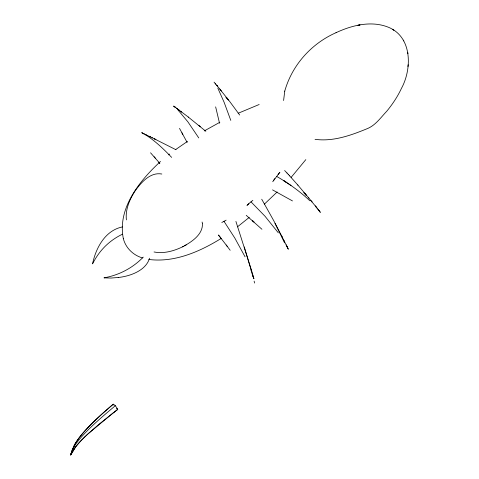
<?xml version="1.0" encoding="UTF-8"?>
<svg xmlns="http://www.w3.org/2000/svg" width="479" height="479" viewBox="0 0 479 479"><rect width="100%" height="100%" fill="white"/><g stroke="black" fill="none" stroke-linecap="round" stroke-linejoin="round"><path stroke-width="0.72" d="M315.05 139.323C333.33 141.85 351.358 135.216 367.998 128.342C375.817 124.881 380.967 117.301 386.739 111.254C392.523 104.242 397.606 96.614 401.456 88.37C412.09 68.892 412.287 37.093 388.583 27.321C371.441 20.346 352.095 25.183 335.995 32.71C311.308 43.613 292.04 65.132 284.724 91.22M407.952 66.569L408.15 64.731M284.754 91.082L283.598 100.512M74.443 445.021L72.227 449.829L70.629 455.05L75.472 447.141M70.742 454.595L74.215 445.494A37.105 11.7 -42.5 0 1 80.286 436.339C89.926 424.328 101.62 414.179 113.266 404.174L115.343 405.701L117.744 409.407L112.816 413.203M70.814 454.673L75.544 447.045M72.814 450.464L70.629 455.05L72.179 450.547L74.419 446.23A36.027 9.562 -40.6 0 1 79.694 438.992C90.309 426.627 102.913 416.167 115.343 405.701M73.077 449.979L73.347 449.494M73.922 448.5L74.227 447.991M272.731 181.739L279.407 172.835M273.623 180.296L274.844 178.577M305.83 159.627L291.118 177.416M278.113 174.35L279.922 172.29M246.919 205.497L248.9 203.665L247.326 205.084M82.412 439.267L85.424 436.249M83.071 438.602L86.202 435.513M277.149 191.977L264.354 204.162M85.969 435.782L86.998 434.764M86.765 435.034L87.831 433.992M87.591 434.267L98.979 424.28L114.355 412.03M88.441 433.483L112.727 413.299M160.495 161.471C139.664 180.667 117.229 208.245 123.319 238.506M249.086 203.419L252.858 200.324M249.224 217.412L237.428 226.866M114.421 411.964L117.744 409.407L117.098 408.934M168.506 154.867L169.566 154.058M175.476 149.688L187.511 141.365M143.269 257.121C132.659 268.054 118.954 275.221 103.955 277.862L111.068 278.042L118.277 277.491M122.438 234.201C109.086 240.632 99.201 250.655 92.555 263.881C95.818 247.996 105.188 230.393 122.396 226.932M221.406 238.308C199.929 251.607 174.655 262.761 148.849 259.456M221.813 222.507L226.136 220.16M154.04 251.972C163.872 253.906 173.973 251.014 182.804 246.715C191.486 242.009 203.03 234.626 202.449 223.418M204.234 130.947L219.831 122.289M184.535 245.823L186.205 244.883M182.607 246.817L183.475 246.374M336.641 32.404L335.995 32.71M238.177 113.266L259.175 104.5M358.633 25.148L357.951 25.279L360.04 24.896L359.262 25.034M118.199 277.497C129.923 276.311 146.005 270.635 149.508 258.223M161.83 174.021C150.424 171.883 141.383 182.248 135.312 190.66C129.671 199.234 125.211 209.431 126.396 219.897M142.365 257.906C133.156 255.229 125.504 247.751 123.265 238.332M146.161 134.892L145.047 134.371L152.436 137.868M152.041 137.683L175.949 149.723M154.801 138.988L154.501 138.844L155.897 139.503M149.077 136.275L150.328 136.874L149.819 136.629M145.82 134.731L141.491 132.617M272.533 189.882L292.483 200.929M276.485 176.32C288.304 183.068 299.794 191.277 309.835 200.737M145.215 134.605C155.13 140.796 163.584 149.011 171.656 157.393M393.888 30.195L393.205 29.758M286.328 182.331L283.897 180.769L291.022 185.505M177.386 108.841L176.464 108.164L179.278 110.26M116.577 408.551L116.966 408.838M181.727 112.086L180.619 111.26L188.403 117.133M177.008 108.559L173.895 106.23M180.972 111.523L178.356 109.565M188.277 117.044L205.838 131.282M198.935 125.444L200.288 126.558M246.218 215.322L261.935 229.267M250.96 201.815L265.007 216.239L278.341 232.836M177.601 109.523L187.894 121.852L198.761 137.916M284.628 170.53L287.047 173.063M288.25 174.356L289.693 175.913M286.969 172.991L288.328 174.44M289.609 175.823L297.926 185.163M150.544 152.789L159.669 163.159M154.124 156.759L155.298 158.1M214.053 82.131L215.7 84.065L215.137 83.388M297.746 184.954L308.889 198.114M159.717 163.207L158.974 162.345L159.794 163.309M225.872 97.225L227.585 99.255M215.334 83.627L217.316 86.004L216.634 85.172M305.536 194.097L305.183 193.672L306.41 195.133M217.035 85.663L229.627 101.392L239.674 115.014M308.482 197.623L317.05 208.114M310.853 200.497L312.021 201.922L311.464 201.234M316.086 206.904L315.29 205.934L320.373 212.353L317.828 209.089M221.376 90.968L219.831 89.064M303.77 192.504L306.069 195.39M218.532 235.141L219.735 236.656L218.46 235.039M221.035 238.308L219.681 236.59L227.501 246.721M226.669 97.596L228.621 100.093M318.661 210.131L319.679 211.443L319.337 210.994M226.214 245.02L230.171 250.26M223.962 221.274L234.818 238.069L245.074 256.84M113.864 405.102L113.266 404.174C101.572 414.269 89.789 424.472 80.101 436.567A36.236 11.484 -42.5 0 0 74.419 445.033M261.726 199.216L273.695 220.609L287.077 246.613M403.797 40.907L403.354 40.14M179.511 128.378L187.127 142.407M181.942 132.815L182.78 134.354M286.071 244.871L288.322 249.218L286.382 245.194M281.293 235.123L282.179 236.842M275.03 223.453L280.682 234.734M217.777 88.052L224.136 102.344L230.794 120.397M284.173 240.763L284.598 241.62M280.933 235.249L284.574 242.901M287.119 246.709L287.711 247.936M250.984 270.072L253.912 278.748L251.194 269.276M202.078 222.028L202.401 223.184M235.919 221.43L251.691 270.964M244.29 246.966L251.032 269.695M251.224 270.366L251.595 271.707M252.134 273.647L252.481 274.934M252.661 275.581L252.996 276.844M254.121 281.131L254.612 283.053M219.532 123.247L215.64 106.871M407.94 53.672L407.719 52.283M75.431 447.164A36.41 7.778 -38.7 0 1 82.364 439.279M75.556 447.039A37.105 7.945 -38.7 0 1 82.61 439.033M142.7 133.204L142.173 132.952L144.155 133.964L142.7 133.204M393.355 29.854L392.666 29.423L393.355 29.854M174.452 106.649L173.691 106.093L175.224 107.242L174.488 106.679M253.912 221.957L252.367 220.597L253.936 221.987"/></g></svg>
